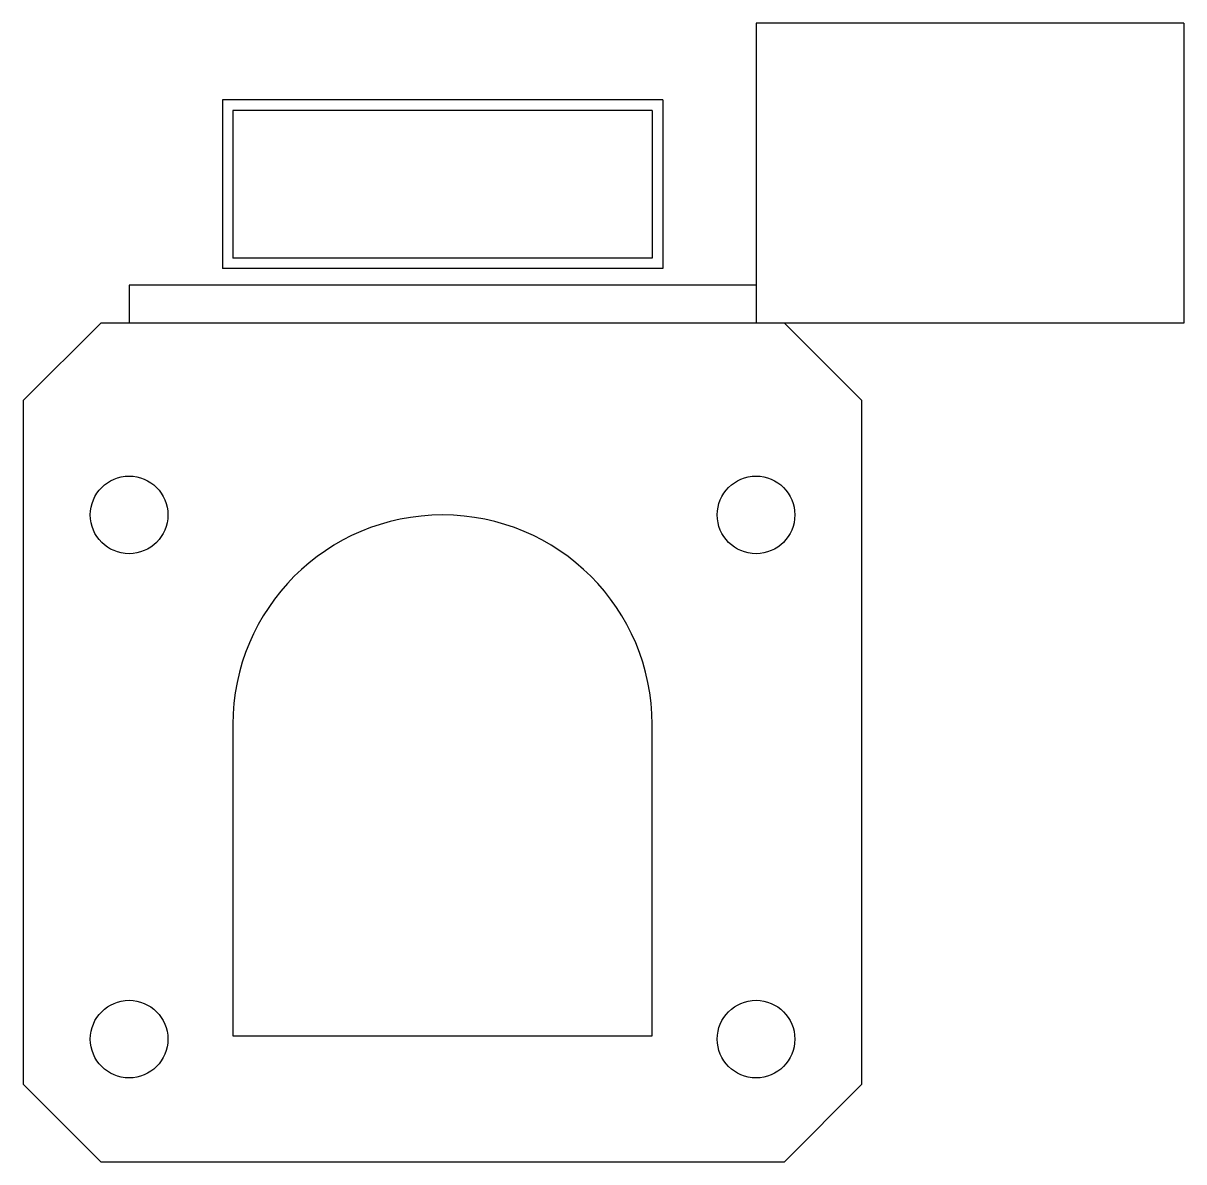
# Model space of a CAD drawing. Header units: inches. Extents: x 0 to 2.77, y 0 to 2.71.
import ezdxf

# ---------------------------------------------------------------- set-up
doc = ezdxf.new("R2010")
doc.units = ezdxf.units.IN
doc.header["$MEASUREMENT"] = 0
doc.linetypes.add('HIDDEN2', pattern=[4.7625, 3.175, -1.5875])
for name, color, linetype, lineweight, true_color in [('Electronics', 30, 'Continuous', 25, 0xff7f00), ('Plastics', 5, 'Continuous', 25, 0x0000ff), ('Playfield Cutout', 1, 'Continuous', 25, 0xff0000), ('Profile', 4, 'Continuous', 25, 0x00ffff), ('Profile ... Hidden Profile', 4, 'HIDDEN2', 25, 0x00ffff)]:
    doc.layers.add(name, color=color, linetype=linetype, lineweight=lineweight, true_color=true_color)
doc.layers.add('Mount Holes', color=7, linetype='Continuous', lineweight=25)

msp = doc.modelspace()

# ---------------------------------------------------------------- linework, layer by layer
at = {"layer": 'Electronics'}
for p, q in [((2.7675, 2.715), (1.7475, 2.715)), ((1.7475, 2.715), (1.7475, 2)), ((2.7675, 2.715), (2.7675, 2)), ((2.7675, 2), (1.7475, 2))]:
    msp.add_line(p, q, dxfattribs=at)
at = {"layer": 'Mount Holes'}
for centre in [(0.2525, 1.5425), (1.7475, 1.5425), (0.2525, 0.2925), (1.7475, 0.2925)]:
    msp.add_circle(centre, 0.0925, dxfattribs=at)
at = {"layer": 'Plastics'}
for p, q in [((1.5, 2.507), (0.5, 2.507)), ((0.5, 2.507), (0.5, 2.155)), ((1.5, 2.507), (1.5, 2.155)), ((1.5, 2.155), (0.5, 2.155))]:
    msp.add_line(p, q, dxfattribs=at)
at = {"layer": 'Playfield Cutout'}
for p, q in [((0.475, 2.532), (0.475, 2.13)), ((1.525, 2.532), (0.475, 2.532)), ((1.525, 2.532), (1.525, 2.13)), ((1.525, 2.13), (0.475, 2.13))]:
    msp.add_line(p, q, dxfattribs=at)
at = {"layer": 'Profile'}
for p, q in [((1.7475, 2.09), (0.2525, 2.09)), ((0.2525, 2.09), (0.2525, 2)), ((1.7475, 2.09), (1.7475, 2)), ((0, 1.815), (0.185, 2)), ((0.2525, 2), (0.185, 2)), ((1.815, 2), (1.7475, 2)), ((1.815, 2), (2, 1.815)), ((0, 1.815), (0, 0.185)), ((2, 0.185), (2, 1.815)), ((0.5, 1.0425), (0.5, 0.3)), ((1.5, 0.3), (1.5, 1.0425)), ((0.5, 0.3), (1.5, 0.3)), ((0.185, 0), (0, 0.185)), ((2, 0.185), (1.815, 0)), ((0.185, 0), (1.815, 0))]:
    msp.add_line(p, q, dxfattribs=at)
msp.add_arc((1, 1.0425), 0.5, 0, 180, dxfattribs=at)
at = {"layer": 'Profile ... Hidden Profile'}
msp.add_line((1.7475, 2), (0.2525, 2), dxfattribs=at)

doc.saveas('drawing.dxf')
